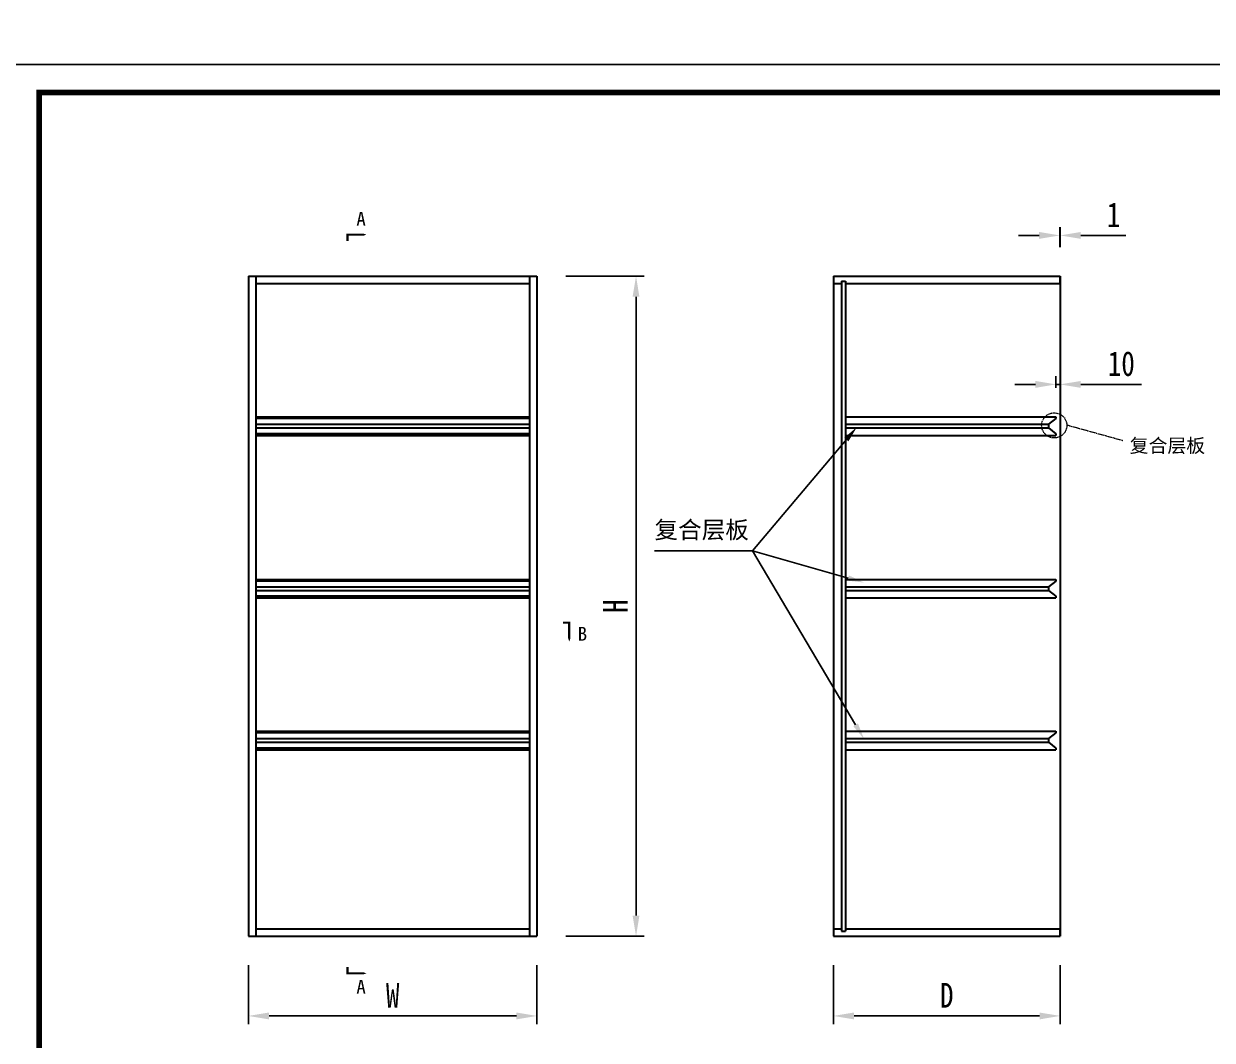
# Model space of a CAD drawing. Header units: millimetres. Extents: x 0 to 1097966, y -63096 to 223085.
# Drawn here: x 338555.3 to 338843.6, y -56288.6 to -56042.2 of the extents above; entities that cross this region are included whole.
import ezdxf
from ezdxf import colors
from ezdxf.entities.mleader import LeaderData, LeaderLine
from ezdxf.math import Vec2, Vec3

# ---------------------------------------------------------------- set-up
doc = ezdxf.new("R2010")
doc.units = ezdxf.units.MM
doc.linetypes.add('DASH', pattern=[0.35, 0.25, -0.1])
doc.styles.get("Standard").update_dxf_attribs({"font": 'arial.ttf'})
doc.styles.add('TEXT', font='', dxfattribs={"width": 0.8})
doc.styles.add('宋体', font='')
doc.styles.add('尺寸字体', font='', dxfattribs={"width": 0.75})
doc.styles.get('TEXT').set_extended_font_data('SimSun')
doc.styles.get('宋体').set_extended_font_data('SimSun')
doc.styles.get('尺寸字体').set_extended_font_data('SimHei')
doc.dimstyles.new('副本 (2) (2) ISO-25', dxfattribs={"dimtxt": 18, "dimasz": 13, "dimexe": 6, "dimexo": 12, "dimgap": 6, "dimtad": 1, "dimtxsty": 'TEXT', "dimcen": 2.5, "dimclrd": 5, "dimclre": 5, "dimclrt": 5, "dimadec": 0, "dimazin": 0, "dimtfac": 1, "dimtmove": 0, "dimatfit": 3, "dimldrblk": 'BOXFILLED', "dimfxl": 1.25, "dimarcsym": 0})
doc.dimstyles.new('副本 廖志利标注1', dxfattribs={"dimscale": 20, "dimtxt": 0.3, "dimasz": 0.1, "dimexe": 0.1, "dimexo": 0.2, "dimgap": 0.1, "dimtad": 1, "dimdec": 0, "dimzin": 0, "dimdsep": 46, "dimtxsty": '尺寸字体', "dimblk": 'ARCHTICK', "dimcen": 0.09, "dimclrd": 6, "dimclre": 6, "dimclrt": 2, "dimadec": 0, "dimazin": 0, "dimtfac": 1, "dimtdec": 0, "dimtix": 1, "dimtmove": 1, "dimatfit": 3, "dimldrblk": 'ARCHTICK', "dimfxl": 0.7, "dimfxlon": 1, "dimtolj": 1, "dimtzin": 0, "dimarcsym": 0})

# ---------------------------------------------------------------- blocks, each defined once
blk = doc.blocks.new('*D502')
at = {"color": 5, "lineweight": -2, "transparency": 16777216}
for p, q in [((338609.76, -56270.41), (338609.76, -56284.75)), ((338679.76, -56270.41), (338679.76, -56284.75)), ((338614.76, -56282.75), (338674.76, -56282.75))]:
    blk.add_line(p, q, dxfattribs=at)
at = {"color": 5, "lineweight": 13, "transparency": 16777216}
for points in [[(338614.76, -56281.92), (338614.76, -56283.59), (338609.76, -56282.75)], [(338674.76, -56281.92), (338674.76, -56283.59), (338679.76, -56282.75)]]:
    blk.add_solid(points, dxfattribs=at)
at = {"layer": 'Defpoints', "color": 0, "lineweight": 13, "transparency": 16777216}
for p in [(338609.76, -56263.41), (338679.76, -56263.41), (338679.76, -56282.75)]:
    blk.add_point(p, dxfattribs=at)
at = {"color": 5, "transparency": 16777216, "insert": (338644.76, -56277.75), "char_height": 6, "attachment_point": 5, "style": 'TEXT'}
blk.add_mtext('W', dxfattribs=at)
blk = doc.blocks.new('_BoxFilled')
at = {"color": 0, "linetype": 'ByBlock', "lineweight": -2}
blk.add_line((-0.5, 0), (-1, 0), dxfattribs=at)
at = {"color": 0, "linetype": 'ByBlock'}
blk.add_solid([(-0.5, 0.5), (0.5, 0.5), (-0.5, -0.5), (0.5, -0.5)], dxfattribs=at)
blk = doc.blocks.new('*D503')
at = {"color": 5, "lineweight": -2, "transparency": 16777216}
for p, q in [((338751.68, -56270.41), (338751.68, -56284.75)), ((338806.68, -56270.41), (338806.68, -56284.75)), ((338756.68, -56282.75), (338801.68, -56282.75))]:
    blk.add_line(p, q, dxfattribs=at)
at = {"color": 5, "lineweight": 13, "transparency": 16777216}
for points in [[(338756.68, -56281.92), (338756.68, -56283.59), (338751.68, -56282.75)], [(338801.68, -56281.92), (338801.68, -56283.59), (338806.68, -56282.75)]]:
    blk.add_solid(points, dxfattribs=at)
at = {"layer": 'Defpoints', "color": 0, "lineweight": 13, "transparency": 16777216}
for p in [(338751.68, -56263.41), (338806.68, -56263.41), (338806.68, -56282.75)]:
    blk.add_point(p, dxfattribs=at)
at = {"color": 5, "transparency": 16777216, "insert": (338779.18, -56277.75), "char_height": 6, "attachment_point": 5, "style": 'TEXT'}
blk.add_mtext('D', dxfattribs=at)
blk = doc.blocks.new('*D504')
at = {"color": 5, "lineweight": -2, "transparency": 16777216}
for p, q in [((338686.76, -56103.41), (338705.79, -56103.41)), ((338703.79, -56108.41), (338703.79, -56258.41)), ((338686.76, -56263.41), (338705.79, -56263.41))]:
    blk.add_line(p, q, dxfattribs=at)
at = {"color": 5, "lineweight": 13, "transparency": 16777216}
for points in [[(338702.96, -56108.41), (338704.62, -56108.41), (338703.79, -56103.41)], [(338702.96, -56258.41), (338704.62, -56258.41), (338703.79, -56263.41)]]:
    blk.add_solid(points, dxfattribs=at)
at = {"layer": 'Defpoints', "color": 0, "lineweight": 13, "transparency": 16777216}
for p in [(338679.76, -56103.41), (338679.76, -56263.41), (338703.79, -56263.41)]:
    blk.add_point(p, dxfattribs=at)
at = {"color": 5, "transparency": 16777216, "insert": (338698.79, -56183.41), "char_height": 6, "attachment_point": 5, "rotation": 90, "style": 'TEXT'}
blk.add_mtext('H', dxfattribs=at)
blk = doc.blocks.new('*D505')
at = {"color": 5, "lineweight": -2, "transparency": 16777216}
for p, q in [((338801.58, -56093.52), (338796.58, -56093.52)), ((338806.58, -56096.41), (338806.58, -56091.52)), ((338806.58, -56093.52), (338806.68, -56093.52)), ((338806.68, -56096.41), (338806.68, -56091.52)), ((338811.68, -56093.52), (338822.63, -56093.52))]:
    blk.add_line(p, q, dxfattribs=at)
at = {"color": 5, "lineweight": 13, "transparency": 16777216}
for points in [[(338801.58, -56092.69), (338801.58, -56094.36), (338806.58, -56093.52)], [(338811.68, -56092.69), (338811.68, -56094.36), (338806.68, -56093.52)]]:
    blk.add_solid(points, dxfattribs=at)
at = {"layer": 'Defpoints', "color": 0, "lineweight": 13, "transparency": 16777216}
for p in [(338806.68, -56093.52), (338806.58, -56103.41), (338806.68, -56103.41)]:
    blk.add_point(p, dxfattribs=at)
at = {"color": 5, "transparency": 16777216, "insert": (338819.65, -56088.52), "char_height": 6, "attachment_point": 5, "style": 'TEXT'}
blk.add_mtext('1', dxfattribs=at)
blk = doc.blocks.new('*D506')
at = {"color": 5, "lineweight": -2, "transparency": 16777216}
for p, q in [((338805.68, -56130.51), (338805.68, -56127.64)), ((338806.68, -56130.51), (338806.68, -56127.64)), ((338800.68, -56129.64), (338795.68, -56129.64)), ((338805.68, -56129.64), (338806.68, -56129.64)), ((338811.68, -56129.64), (338826.39, -56129.64))]:
    blk.add_line(p, q, dxfattribs=at)
at = {"color": 5, "lineweight": 13, "transparency": 16777216}
for points in [[(338800.68, -56128.81), (338800.68, -56130.48), (338805.68, -56129.64)], [(338811.68, -56128.81), (338811.68, -56130.48), (338806.68, -56129.64)]]:
    blk.add_solid(points, dxfattribs=at)
at = {"layer": 'Defpoints', "color": 0, "lineweight": 13, "transparency": 16777216}
for p in [(338806.68, -56129.64), (338805.68, -56137.51), (338806.68, -56137.51)]:
    blk.add_point(p, dxfattribs=at)
at = {"color": 5, "lineweight": 5, "transparency": 16777216, "insert": (338821.53, -56124.64), "char_height": 6, "attachment_point": 5, "style": 'TEXT'}
blk.add_mtext('10', dxfattribs=at)
blk = doc.blocks.new('_ArchTick')
at = {"color": 0, "linetype": 'ByBlock', "const_width": 0.15}
blk.add_lwpolyline([(-0.5, -0.5), (0.5, 0.5)], dxfattribs=at)
blk = doc.blocks.new('*D688')
at = {"color": 6, "lineweight": -2, "transparency": 16777216}
for p, q in [((338632.65, -56754.61), (338632.65, -56768.55)), ((338635.65, -56752.55), (338635.65, -56768.55)), ((338632.65, -56766.55), (338630.65, -56766.55)), ((338632.65, -56766.55), (338635.65, -56766.55)), ((338635.65, -56766.55), (338637.65, -56766.55))]:
    blk.add_line(p, q, dxfattribs=at)
at = {"layer": 'Defpoints', "color": 0, "lineweight": 13, "transparency": 16777216}
for p in [(338635.65, 0, 0), (338632.65, -56750.61, 0), (338635.65, -56766.55)]:
    blk.add_point(p, dxfattribs=at)
at = {"color": 6, "lineweight": -2, "transparency": 16777216, "xscale": 2, "yscale": 2, "zscale": 2}
blk.add_blockref('_ArchTick', (338632.65, -56766.55), dxfattribs=at)
at = {"color": 6, "lineweight": -2, "transparency": 16777216, "xscale": 2, "yscale": 2, "zscale": 2, "rotation": 180}
blk.add_blockref('_ArchTick', (338635.65, -56766.55), dxfattribs=at)
at = {"color": 2, "transparency": 16777216, "insert": (338634.15, -56761.55), "char_height": 6, "attachment_point": 5, "style": '尺寸字体'}
blk.add_mtext('\\A1;3', dxfattribs=at)
blk = doc.blocks.new('*D689')
at = {"color": 6, "lineweight": -2, "transparency": 16777216}
for p, q in [((338635.65, -4), (338635.65, -17.94)), ((338642.65, -29.94), (338642.65, -13.94)), ((338635.65, -15.94), (338633.65, -15.94)), ((338635.65, -15.94), (338642.65, -15.94)), ((338642.65, -15.94), (338644.65, -15.94))]:
    blk.add_line(p, q, dxfattribs=at)
at = {"layer": 'Defpoints', "color": 0, "lineweight": 13, "transparency": 16777216}
for p in [(338635.65, 0, 0), (338642.65, -15.94), (338642.65, -56750.61, 0)]:
    blk.add_point(p, dxfattribs=at)
at = {"color": 6, "lineweight": -2, "transparency": 16777216, "xscale": 2, "yscale": 2, "zscale": 2}
blk.add_blockref('_ArchTick', (338635.65, -15.94), dxfattribs=at)
at = {"color": 6, "lineweight": -2, "transparency": 16777216, "xscale": 2, "yscale": 2, "zscale": 2, "rotation": 180}
blk.add_blockref('_ArchTick', (338642.65, -15.94), dxfattribs=at)
at = {"color": 2, "transparency": 16777216, "insert": (338639.15, -10.94), "char_height": 6, "attachment_point": 5, "style": '尺寸字体'}
blk.add_mtext('\\A1;7', dxfattribs=at)

msp = doc.modelspace()

# ---------------------------------------------------------------- linework, layer by layer
at = {"lineweight": 30}
for p, q in [((338609.763, -56103.408), (338609.763, -56263.408)), ((338609.763, -56103.408), (338679.763, -56103.408)), ((338611.563, -56103.408), (338611.563, -56263.408)), ((338611.563, -56105.208), (338677.963, -56105.208)), ((338677.963, -56103.408), (338677.963, -56263.408)), ((338679.763, -56103.408), (338679.763, -56263.408)), ((338751.68, -56103.408), (338806.68, -56103.408)), ((338751.68, -56103.408), (338751.68, -56263.408)), ((338751.68, -56105.208), (338753.68, -56105.208)), ((338753.68, -56104.608), (338754.58, -56104.608)), ((338753.68, -56104.608), (338753.68, -56262.208)), ((338754.58, -56104.608), (338754.58, -56262.208)), ((338754.58, -56105.208), (338806.58, -56105.208)), ((338806.58, -56103.408), (338806.58, -56105.208)), ((338806.68, -56103.408), (338806.68, -56263.408)), ((338611.563, -56137.508), (338677.963, -56137.508)), ((338754.58, -56137.508), (338805.68, -56137.508)), ((338805.68, -56137.508), (338805.68, -56137.908)), ((338677.963, -56137.908), (338611.563, -56137.908)), ((338611.563, -56139.308), (338677.963, -56139.308)), ((338611.563, -56140.208), (338677.963, -56140.208)), ((338754.58, -56139.308), (338803.88, -56139.308)), ((338754.58, -56140.208), (338803.88, -56140.208)), ((338805.68, -56137.908), (338803.88, -56139.308)), ((338803.88, -56139.308), (338803.88, -56140.208)), ((338803.88, -56140.208), (338805.68, -56141.608)), ((338677.963, -56141.608), (338611.563, -56141.608)), ((338611.563, -56142.008), (338677.963, -56142.008)), ((338754.58, -56142.008), (338805.68, -56142.008)), ((338805.68, -56141.608), (338805.68, -56142.008)), ((338611.563, -56176.908), (338677.963, -56176.908)), ((338677.963, -56177.308), (338611.563, -56177.308)), ((338754.58, -56176.908), (338805.68, -56176.908)), ((338805.68, -56177.308), (338803.88, -56178.708)), ((338805.68, -56176.908), (338805.68, -56177.308)), ((338611.563, -56178.708), (338677.963, -56178.708)), ((338611.563, -56179.608), (338677.963, -56179.608)), ((338754.58, -56178.708), (338803.88, -56178.708)), ((338754.58, -56179.608), (338803.88, -56179.608)), ((338803.88, -56178.708), (338803.88, -56179.608)), ((338803.88, -56179.608), (338805.68, -56181.008)), ((338677.963, -56181.008), (338611.563, -56181.008)), ((338611.563, -56181.408), (338677.963, -56181.408)), ((338754.58, -56181.408), (338805.68, -56181.408)), ((338805.68, -56181.008), (338805.68, -56181.408)), ((338611.563, -56213.708), (338677.963, -56213.708)), ((338677.963, -56214.108), (338611.563, -56214.108)), ((338754.58, -56213.708), (338805.68, -56213.708)), ((338805.68, -56214.108), (338803.88, -56215.508)), ((338805.68, -56213.708), (338805.68, -56214.108)), ((338611.563, -56215.508), (338677.963, -56215.508)), ((338611.563, -56216.408), (338677.963, -56216.408)), ((338677.963, -56217.808), (338611.563, -56217.808)), ((338611.563, -56218.208), (338677.963, -56218.208)), ((338754.58, -56215.508), (338803.88, -56215.508)), ((338754.58, -56216.408), (338803.88, -56216.408)), ((338754.58, -56218.208), (338805.68, -56218.208)), ((338803.88, -56215.508), (338803.88, -56216.408)), ((338803.88, -56216.408), (338805.68, -56217.808)), ((338805.68, -56217.808), (338805.68, -56218.208)), ((338611.563, -56261.608), (338677.963, -56261.608)), ((338751.68, -56261.608), (338753.68, -56261.608)), ((338754.58, -56261.608), (338806.58, -56261.608)), ((338806.58, -56261.608), (338806.58, -56263.408)), ((338609.763, -56263.408), (338679.763, -56263.408)), ((338751.68, -56263.408), (338806.68, -56263.408)), ((338753.68, -56262.208), (338754.58, -56262.208))]:
    msp.add_line(p, q, dxfattribs=at)
at = {"color": 251, "linetype": 'DASH', "lineweight": 13, "true_color": 0x636466}
msp.add_line((338808.304, -56139.465), (338821.92, -56143.238), dxfattribs=at)
msp.add_lwpolyline([(338552.218, -56453.06), (339119.218, -56453.06), (339119.218, -56052.11), (338552.218, -56052.11)], close=True)
at = {"const_width": 1.35}
msp.add_lwpolyline([(338558.968, -56446.31), (339112.468, -56446.31), (339112.468, -56058.86), (338558.968, -56058.86)], close=True, dxfattribs=at)
for points in [[(338638.424, -56093.333, 0, 1.08, 0), (338636.741, -56093.333, 0.54, 0.54, 0), (338633.793, -56093.333, 0.54, 0.54, 0), (338633.793, -56094.848, 0.54, 0.54, 0)], [(338687.594, -56192.027, 0, 1.08, 0), (338687.594, -56190.344, 0.54, 0.54, 0), (338687.594, -56187.395, 0.54, 0.54, 0), (338686.079, -56187.395, 0.54, 0.54, 0)], [(338638.424, -56272.432, 0, 1.08, 0), (338636.741, -56272.432, 0.54, 0.54, 0), (338633.793, -56272.432, 0.54, 0.54, 0), (338633.793, -56270.917, 0.54, 0.54, 0)]]:
    msp.add_lwpolyline(points, format="xyseb")
at = {"color": 251, "linetype": 'DASH', "lineweight": 13, "true_color": 0x636466}
msp.add_circle((338805.255, -56139.58), 3.052, dxfattribs=at)

# ---------------------------------------------------------------- texts
at = {"color": 4, "attachment_point": 4, "style": '宋体'}
for s, insert, char_height, width in [('{\\C256;A}', (338635.947, -56089.502), 3.3539, 4.17765), ('复合层板', (338708.285, -56165.144), 4.1923, 31.34167), ('{\\C256;B}', (338689.641, -56190.099), 3.3539, 4.17765), ('{\\C256;A}', (338635.947, -56275.676), 3.3539, 4.17765)]:
    msp.add_mtext(s, dxfattribs=dict(at, insert=insert, char_height=char_height, width=width))
at = {"color": 251, "linetype": 'DASH', "lineweight": 13, "true_color": 0x636466, "insert": (338823.562, -56144.684), "char_height": 3.35386, "width": 20.86692, "attachment_point": 4, "style": '宋体'}
msp.add_mtext('{\\C256;复合层板}', dxfattribs=at)

# ---------------------------------------------------------------- dimensions: what is measured, and where the dimension line sits
at = {"color": 2}
for base, p1, p2, picture, middle in [((338635.651, -56766.552, 0), (338632.651, -56750.61, 0), (338635.651, 0, 0), '*D688', (338634.151, -56761.552, 0)), ((338642.651, -15.942, 0), (338635.651, 0, 0), (338642.651, -56750.61, 0), '*D689', (338639.151, -10.942, 0))]:
    dim = msp.add_linear_dim(base=base, p1=p1, p2=p2, dimstyle='副本 廖志利标注1', dxfattribs=at)
    dim.commit()
    dim.dimension.update_dxf_attribs({"geometry": picture, "text_midpoint": middle})
for base, p1, p2, text, picture, middle in [((338806.68, -56093.522), (338806.58, -56103.408), (338806.68, -56103.408), '1', '*D505', (338819.653, -56088.522)), ((338679.763, -56282.755), (338609.763, -56263.408), (338679.763, -56263.408), 'W', '*D502', (338644.763, -56277.755)), ((338806.68, -56282.755), (338751.68, -56263.408), (338806.68, -56263.408), 'D', '*D503', (338779.18, -56277.755))]:
    dim = msp.add_linear_dim(base=base, p1=p1, p2=p2, text=text, dimstyle='副本 (2) (2) ISO-25', override={"dimtxt": 6, "dimasz": 5, "dimexe": 2, "dimexo": 7, "dimgap": 2, "dimfxl": 30, "dimfxlon": 1})
    dim.commit()
    dim.dimension.update_dxf_attribs({"geometry": picture, "text_midpoint": middle})
dim = msp.add_linear_dim(base=(338703.791, -56263.408), p1=(338679.763, -56103.408), p2=(338679.763, -56263.408), angle=90, text='H', dimstyle='副本 (2) (2) ISO-25', override={"dimtxt": 6, "dimasz": 5, "dimexe": 2, "dimexo": 7, "dimgap": 2, "dimfxl": 30, "dimfxlon": 1})
dim.commit()
dim.dimension.update_dxf_attribs({"geometry": '*D504', "text_midpoint": (338698.791, -56183.408)})
at = {"color": 251, "lineweight": 5, "true_color": 0x636466}
dim = msp.add_aligned_dim(p1=(338805.68, -56137.508), p2=(338806.68, -56137.508), distance=7.863, text='10', dimstyle='副本 (2) (2) ISO-25', override={"dimtxt": 6, "dimasz": 5, "dimexe": 2, "dimexo": 7, "dimgap": 2, "dimfxl": 30, "dimfxlon": 1}, dxfattribs=at)
dim.commit()
dim.dimension.update_dxf_attribs({"geometry": '*D506', "text_midpoint": (338821.533, -56124.645)})

# ---------------------------------------------------------------- leaders
at = {"color": 4}
ml = msp.add_multileader_mtext('Standard', dxfattribs=at)
ml.set_content('', color=4)
ml.set_leader_properties()
ml.build(insert=Vec2(0, 0))
ctx = ml.context
ctx.base_point, ctx.plane_origin = Vec3(338704.25, -56169.976), Vec3(338733.74, -56147.679)
ctx.text_align_type = 2
notes = []
notes.append((ctx, [(0, (1, 1, 0), (338732.028, -56169.976), (-1, 0), 23.779, [(0, [(338757.403, -56139.959)], 0, [])])]))
ctx.mtext.insert, ctx.mtext.alignment, ctx.mtext.flow_direction = Vec3(338706.25, -56167.976), 3, 5
ml = msp.add_multileader_mtext('Standard', dxfattribs=at)
ml.set_content('', color=4)
ml.set_leader_properties()
ml.build(insert=Vec2(0, 0))
ctx = ml.context
ctx.base_point, ctx.plane_origin = Vec3(338704.25, -56169.976), Vec3(338733.74, -56147.679)
ctx.text_align_type = 2
notes.append((ctx, [(0, (1, 1, 0), (338732.028, -56169.976), (-1, 0), 23.779, [(0, [(338759.11, -56177.681)], 0, [])])]))
ctx.mtext.insert, ctx.mtext.alignment, ctx.mtext.flow_direction = Vec3(338706.25, -56167.976), 3, 5
ml = msp.add_multileader_mtext('Standard', dxfattribs=at)
ml.set_content('', color=4)
ml.set_leader_properties()
ml.build(insert=Vec2(0, 0))
ctx = ml.context
ctx.base_point, ctx.plane_origin = Vec3(338704.25, -56169.976), Vec3(338733.74, -56147.679)
ctx.text_align_type = 2
notes.append((ctx, [(0, (1, 1, 0), (338732.028, -56169.976), (-1, 0), 23.779, [(0, [(338759.11, -56215.608)], 0, [])])]))
ctx.mtext.insert, ctx.mtext.alignment, ctx.mtext.flow_direction = Vec3(338706.25, -56167.976), 3, 5
for ctx, leaders in notes:
    for number, flags, end, landing, length, lines in leaders:
        leader = LeaderData()
        leader.index, (leader.has_last_leader_line, leader.has_dogleg_vector, leader.attachment_direction) = number, flags
        leader.last_leader_point, leader.dogleg_vector, leader.dogleg_length = Vec3(end), Vec3(landing), length
        for number, points, colour, breaks in lines:
            line = LeaderLine()
            line.index, line.vertices, line.color, line.breaks = number, Vec3.list(points), colors.encode_raw_color(colour), breaks
            leader.lines.append(line)
        ctx.leaders.append(leader)

doc.saveas('drawing.dxf')
